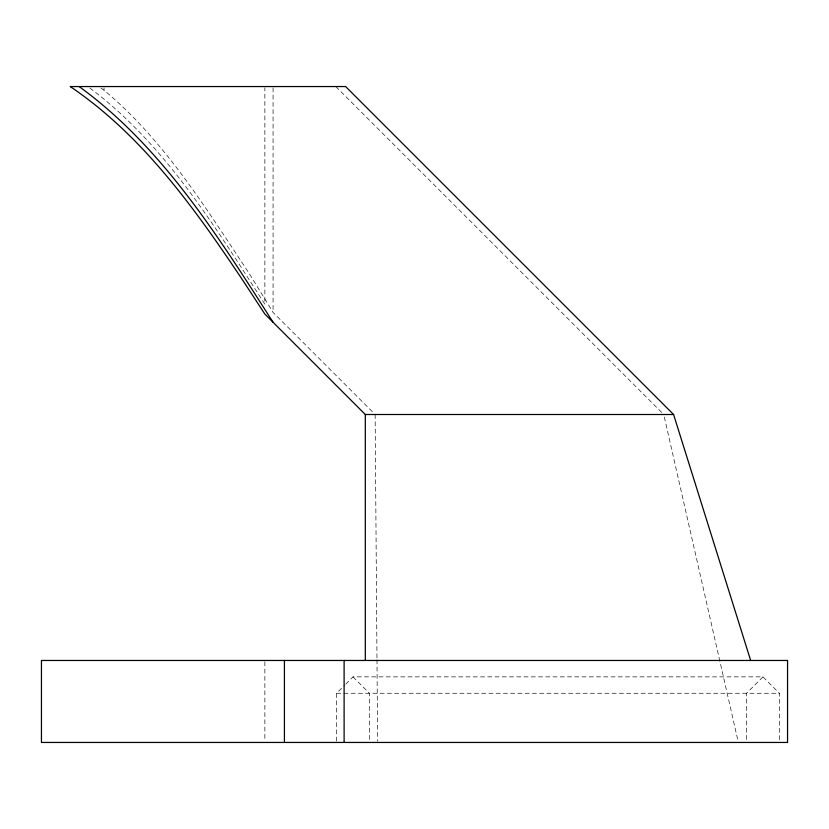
<?xml version="1.0" encoding="UTF-8"?>
<svg xmlns="http://www.w3.org/2000/svg" width="829" height="829" viewBox="0 0 829 829"><rect width="100%" height="100%" fill="white"/><g stroke="black" fill="none" stroke-linecap="round" stroke-linejoin="round"><path stroke-width="0.62" stroke-dasharray="4.14 3.11" d="M336.615 741.157L336.615 693.262L344.812 685.065M345.724 684.153L353.009 676.868L762.949 676.868L779.353 693.262L779.353 741.157M762.949 676.868L746.556 693.262L746.556 741.157M336.615 693.262L779.353 693.262M100.889 88.029L104.05 90.247C156.173 133.573 194.39 190.369 231.395 246.431L249.228 273.518L273.073 312.419L374.231 413.588M89.833 88.019C165.044 144.35 214.804 226.369 264.865 304.222L264.865 87.833M335.786 86.548L662.837 413.588M353.009 676.868L369.402 693.262L369.402 741.157M664.319 417.018L738.069 741.199M375.143 414.5L376.977 658.527M376.988 659.822L377.599 741.167M273.073 87.833L273.073 312.419M264.865 661.749L264.865 741.178M104.05 87.781L104.05 90.247"/><path stroke-width="1.24" d="M673.583 414.5L345.631 86.548L70.196 86.548C142.629 135.541 194.4 208.006 242.42 279.756L264.865 314.067L365.309 414.5L673.583 414.5L750.659 660.464M79.169 86.548C162.629 147.375 218.328 236.617 273.073 322.263M365.309 414.5L365.309 660.464M344.108 660.464L344.108 742.452M284.42 660.464L284.42 742.452M787.55 660.464L41.45 660.464L41.45 742.452L787.55 742.452L787.55 660.464"/></g></svg>
